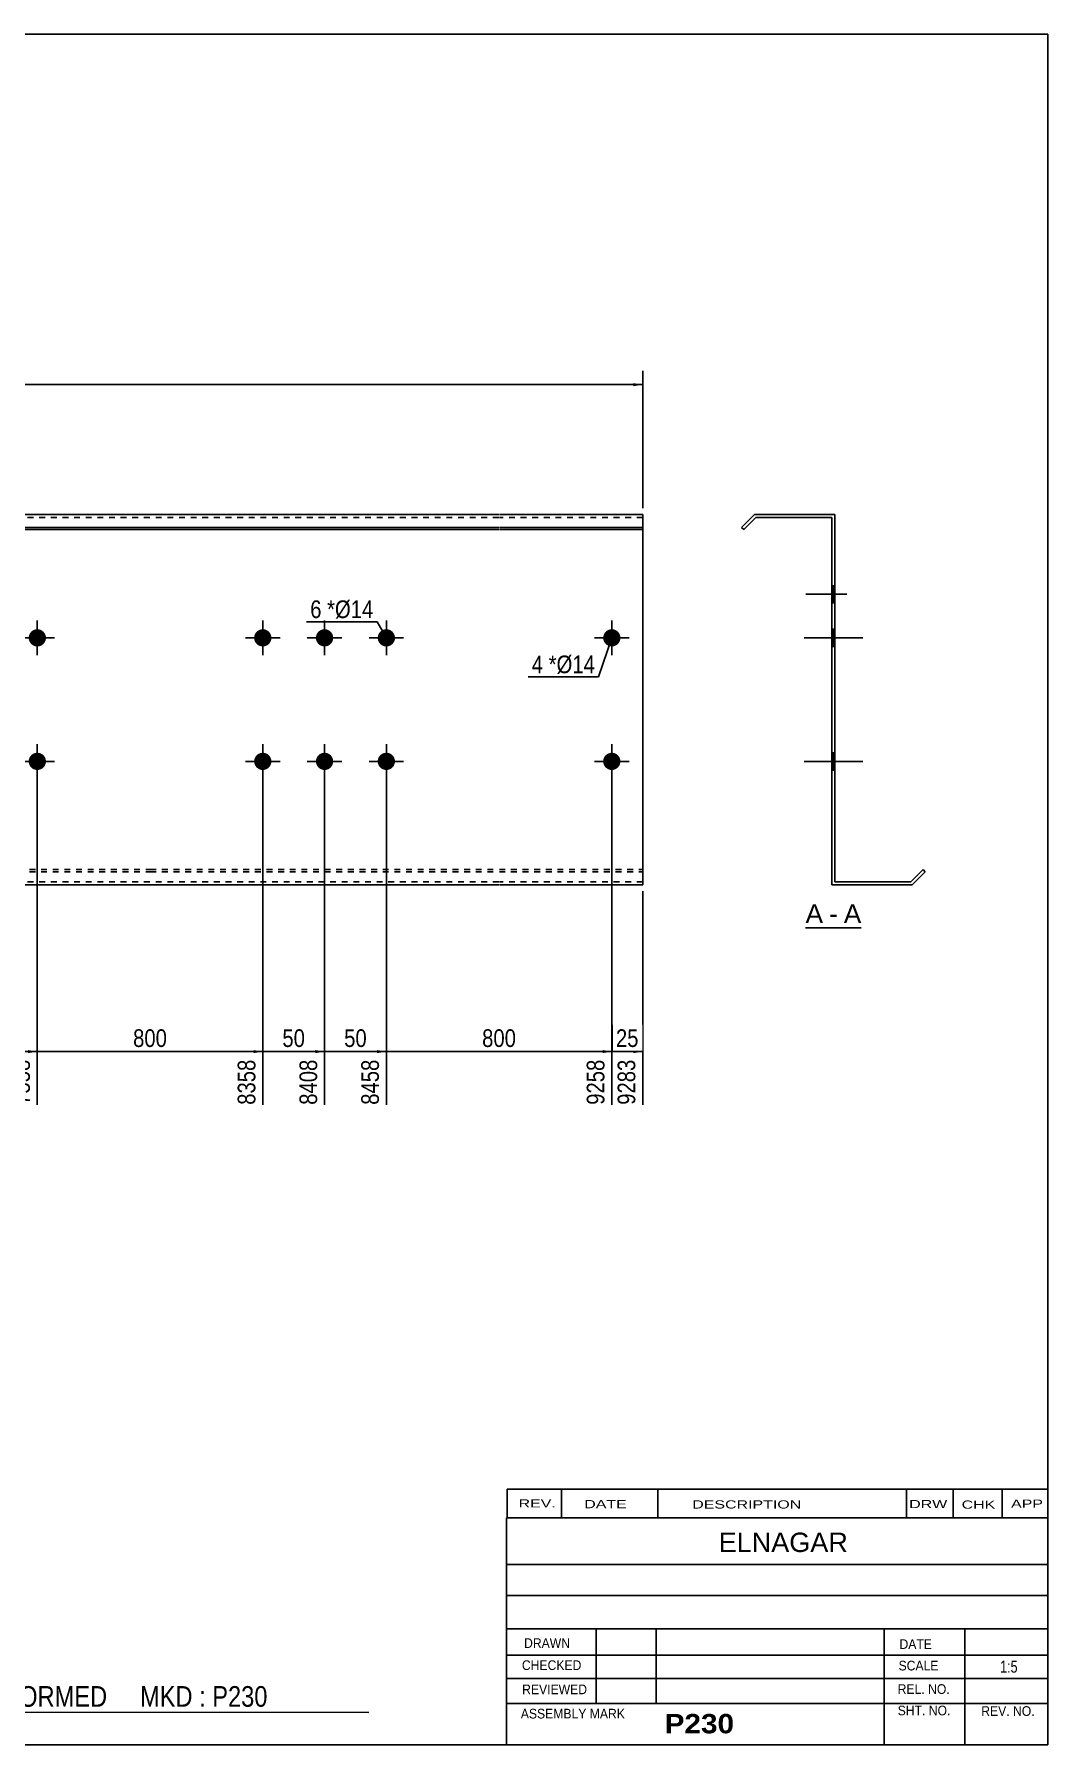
# Model space of a CAD drawing. Header units: millimetres. Extents: x -70 to 333, y -169 to 108.
# Drawn here: x 168.8 to 332.8, y -169.2 to 107.8 of the extents above; entities that cross this region are included whole.
import ezdxf

# ---------------------------------------------------------------- set-up
doc = ezdxf.new("R2010")
doc.units = ezdxf.units.MM
doc.linetypes.add('DXK_LINE_DOT1', pattern=[1.8814, 0.9407, -0.9407])
doc.styles.add('Arial', font='ARIAL.TTF', dxfattribs={"height": 0.2})
doc.styles.add('Arial Bold', font='ARIALBD.TTF', dxfattribs={"height": 0.2})
doc.styles.add('Arial Narrow', font='ARIALN.TTF', dxfattribs={"height": 0.2})

# ---------------------------------------------------------------- blocks, each defined once
blk = doc.blocks.new('Unknown-629083425-1698')
at = {"color": 5, "linetype": 'Continuous'}
for p, q in [((332.8, 107.75), (-67.2, 107.75)), ((-67.2, 107.75), (-67.2, -169.25)), ((332.8, -169.25), (332.8, 107.75)), ((-67.2, -169.25), (332.8, -169.25))]:
    blk.add_line(p, q, dxfattribs=at)
at = {"color": 174, "linetype": 'Continuous', "style": 'Arial'}
blk.add_text('Tekla structures', height=1.9102, rotation=90, dxfattribs=at).set_placement((-67.7, -168.75))
blk = doc.blocks.new('Unknown-629083425-12 - 1233')
at = {"color": 7, "linetype": 'Continuous'}
blk.add_line((293.59, -36.95), (302.62, -36.95), dxfattribs=at)
at = {"color": 0, "linetype": 'Continuous'}
blk.add_wipeout([(296.44, -36.2), (296.44, -33), (293.59, -33), (293.59, -36.2)], dxfattribs=at)
blk.add_wipeout([(298.82, -36.2), (298.82, -33), (297.4, -33), (297.4, -36.2)], dxfattribs=at)
at = {"color": 96, "linetype": 'Continuous', "style": 'Arial'}
blk.add_text('A', height=3.06, dxfattribs=at).set_placement((293.59, -36.2))
at = {"color": 0, "linetype": 'Continuous'}
blk.add_wipeout([(302.62, -36.2), (302.62, -33), (299.78, -33), (299.78, -36.2)], dxfattribs=at)
at = {"color": 96, "linetype": 'Continuous', "style": 'Arial'}
for s, p in [('A', (299.78, -36.2)), ('-', (297.4, -36.2))]:
    blk.add_text(s, height=3.06, dxfattribs=at).set_placement(p)
blk = doc.blocks.new('Bolt-629083425-1223 - 1203')
at = {"linetype": 'Continuous'}
for points in [[(167.86, 10, -1), (170.66, 10, -1)], [(260.84, 10, -1), (263.64, 10, -1)]]:
    blk.add_hatch(color=3, dxfattribs=at).paths.add_polyline_path(points)
at = {"color": 3, "linetype": 'Continuous'}
for p, q in [((169.26, 7.2), (169.26, 12.8)), ((262.24, 7.2), (262.24, 12.8)), ((172.06, 10), (166.46, 10)), ((265.04, 10), (259.44, 10))]:
    blk.add_line(p, q, dxfattribs=at)
blk = doc.blocks.new('Part-629083425-1218 - 1203')
at = {"color": 2, "linetype": 'Continuous'}
for p, q in [((0, -30), (0, 30)), ((16, 30), (0, 30)), ((0, 27.88), (16, 27.88)), ((72.49, 30), (16.1, 30)), ((16.1, 27.88), (72.49, 27.88)), ((116.07, 30), (72.59, 30)), ((72.59, 27.88), (116.07, 27.88)), ((150.97, 30), (116.17, 30)), ((116.17, 27.88), (150.97, 27.88)), ((187.45, 30), (151.07, 30)), ((151.07, 27.88), (187.45, 27.88)), ((243.94, 30), (187.55, 30)), ((187.55, 27.88), (243.94, 27.88)), ((267.24, 30), (244.04, 30)), ((244.04, 27.88), (267.24, 27.88)), ((267.24, 30), (267.24, -30)), ((0, 27.53), (16, 27.53)), ((16.1, 27.53), (72.49, 27.53)), ((72.59, 27.53), (116.07, 27.53)), ((116.17, 27.53), (150.97, 27.53)), ((151.07, 27.53), (187.45, 27.53)), ((187.55, 27.53), (243.94, 27.53)), ((244.04, 27.53), (267.24, 27.53)), ((16, -30), (0, -30)), ((72.49, -30), (16.1, -30)), ((116.07, -30), (72.59, -30)), ((150.97, -30), (116.17, -30)), ((187.45, -30), (151.07, -30)), ((243.94, -30), (187.55, -30)), ((267.24, -30), (244.04, -30))]:
    blk.add_line(p, q, dxfattribs=at)
at = {"color": 7, "linetype": 'DXK_LINE_DOT1'}
for p, q in [((16, 29.5), (0, 29.5)), ((72.49, 29.5), (16.1, 29.5)), ((116.07, 29.5), (72.59, 29.5)), ((150.97, 29.5), (116.17, 29.5)), ((187.45, 29.5), (151.07, 29.5)), ((243.94, 29.5), (187.55, 29.5)), ((267.24, 29.5), (244.04, 29.5)), ((0, -27.53), (16, -27.53)), ((16.1, -27.53), (72.49, -27.53)), ((72.59, -27.53), (116.07, -27.53)), ((116.17, -27.53), (150.97, -27.53)), ((151.07, -27.53), (187.45, -27.53)), ((187.55, -27.53), (243.94, -27.53)), ((244.04, -27.53), (267.24, -27.53)), ((0, -27.88), (16, -27.88)), ((16, -29.5), (0, -29.5)), ((16.1, -27.88), (72.49, -27.88)), ((72.49, -29.5), (16.1, -29.5)), ((72.59, -27.88), (116.07, -27.88)), ((116.07, -29.5), (72.59, -29.5)), ((116.17, -27.88), (150.97, -27.88)), ((150.97, -29.5), (116.17, -29.5)), ((151.07, -27.88), (187.45, -27.88)), ((187.45, -29.5), (151.07, -29.5)), ((187.55, -27.88), (243.94, -27.88)), ((243.94, -29.5), (187.55, -29.5)), ((244.04, -27.88), (267.24, -27.88)), ((267.24, -29.5), (244.04, -29.5))]:
    blk.add_line(p, q, dxfattribs=at)
blk = doc.blocks.new('Bolt-629083425-1221 - 1203')
at = {"linetype": 'Continuous'}
for points in [[(204.35, 10, -1), (207.15, 10, -1)], [(214.35, 10, -1), (217.15, 10, -1)], [(224.35, 10, -1), (227.15, 10, -1)], [(204.35, -10, -1), (207.15, -10, -1)], [(214.35, -10, -1), (217.15, -10, -1)], [(224.35, -10, -1), (227.15, -10, -1)]]:
    blk.add_hatch(color=3, dxfattribs=at).paths.add_polyline_path(points)
at = {"color": 3, "linetype": 'Continuous'}
for p, q in [((205.75, 7.2), (205.75, 12.8)), ((215.75, 7.2), (215.75, 12.8)), ((225.75, 7.2), (225.75, 12.8)), ((202.95, 10), (208.55, 10)), ((212.95, 10), (218.55, 10)), ((222.95, 10), (228.55, 10)), ((205.75, -12.8), (205.75, -7.2)), ((215.75, -12.8), (215.75, -7.2)), ((225.75, -12.8), (225.75, -7.2)), ((202.95, -10), (208.55, -10)), ((212.95, -10), (218.55, -10)), ((222.95, -10), (228.55, -10))]:
    blk.add_line(p, q, dxfattribs=at)
blk = doc.blocks.new('Bolt-629083425-1222 - 1203')
at = {"linetype": 'Continuous'}
for points in [[(167.86, -10, -1), (170.66, -10, -1)], [(260.84, -10, -1), (263.64, -10, -1)]]:
    blk.add_hatch(color=3, dxfattribs=at).paths.add_polyline_path(points)
at = {"color": 3, "linetype": 'Continuous'}
for p, q in [((169.26, -12.8), (169.26, -7.2)), ((262.24, -12.8), (262.24, -7.2)), ((172.06, -10), (166.46, -10)), ((265.04, -10), (259.44, -10))]:
    blk.add_line(p, q, dxfattribs=at)
blk = doc.blocks.new('Bolt-629083425-1240 - 1233')
at = {"linetype": 'Continuous'}
blk.add_hatch(color=3, dxfattribs=at).paths.add_polyline_path([(297.86, 11.4), (297.86, 8.6), (298.36, 8.6), (298.36, 11.4)])
blk.add_hatch(color=3, dxfattribs=at).paths.add_polyline_path([(297.86, 11.4), (297.86, 8.6), (298.36, 8.6), (298.36, 11.4)])
at = {"color": 3, "linetype": 'Continuous'}
for p, q in [((297.86, 11.4), (298.36, 11.4)), ((297.86, 11.4), (298.36, 11.4)), ((296.26, 10), (302.86, 10)), ((296.26, 10), (302.86, 10)), ((297.86, 8.6), (298.36, 8.6)), ((297.86, 8.6), (298.36, 8.6))]:
    blk.add_line(p, q, dxfattribs=at)
blk = doc.blocks.new('Part-629083425-1235 - 1233')
at = {"color": 2, "linetype": 'Continuous'}
for p, q in [((285.36, 30), (283.24, 27.88)), ((283.24, 27.88), (283.59, 27.53)), ((283.59, 27.53), (285.56, 29.5)), ((285.36, 30), (298.36, 30)), ((285.56, 29.5), (297.86, 29.5)), ((297.86, 29.5), (297.86, -30)), ((298.36, -29.5), (298.36, 30)), ((312.62, -27.53), (310.65, -29.5)), ((312.98, -27.88), (312.62, -27.53)), ((310.86, -30), (297.86, -30)), ((310.65, -29.5), (298.36, -29.5)), ((310.86, -30), (312.98, -27.88))]:
    blk.add_line(p, q, dxfattribs=at)
blk = doc.blocks.new('Bolt-629083425-1236 - 1233')
at = {"linetype": 'Continuous'}
for points in [[(297.86, 11.4), (297.86, 8.6), (298.36, 8.6), (298.36, 11.4)], [(297.86, 11.4), (297.86, 8.6), (298.36, 8.6), (298.36, 11.4)], [(297.86, 11.4), (297.86, 8.6), (298.36, 8.6), (298.36, 11.4)], [(297.86, -8.6), (297.86, -11.4), (298.36, -11.4), (298.36, -8.6)], [(297.86, -8.6), (297.86, -11.4), (298.36, -11.4), (298.36, -8.6)], [(297.86, -8.6), (297.86, -11.4), (298.36, -11.4), (298.36, -8.6)]]:
    blk.add_hatch(color=3, dxfattribs=at).paths.add_polyline_path(points)
at = {"color": 3, "linetype": 'Continuous'}
for p, q in [((298.36, 11.4), (297.86, 11.4)), ((298.36, 11.4), (297.86, 11.4)), ((298.36, 11.4), (297.86, 11.4)), ((300.96, 10), (293.36, 10)), ((300.96, 10), (293.36, 10)), ((300.96, 10), (293.36, 10)), ((298.36, 8.6), (297.86, 8.6)), ((298.36, 8.6), (297.86, 8.6)), ((298.36, 8.6), (297.86, 8.6)), ((300.96, -10), (293.36, -10)), ((300.96, -10), (293.36, -10)), ((300.96, -10), (293.36, -10)), ((298.36, -8.6), (297.86, -8.6)), ((298.36, -8.6), (297.86, -8.6)), ((298.36, -8.6), (297.86, -8.6)), ((298.36, -11.4), (297.86, -11.4)), ((298.36, -11.4), (297.86, -11.4)), ((298.36, -11.4), (297.86, -11.4))]:
    blk.add_line(p, q, dxfattribs=at)
blk = doc.blocks.new('Bolt-629083425-1237 - 1233')
at = {"linetype": 'Continuous'}
blk.add_hatch(color=3, dxfattribs=at).paths.add_polyline_path([(297.86, 18.45), (297.86, 15.65), (298.36, 15.65), (298.36, 18.45)])
at = {"color": 3, "linetype": 'Continuous'}
for p, q in [((300.26, 17.05), (293.66, 17.05)), ((298.36, 18.45), (297.86, 18.45)), ((298.36, 15.65), (297.86, 15.65))]:
    blk.add_line(p, q, dxfattribs=at)
blk = doc.blocks.new('Bolt-629083425-1238 - 1233')
at = {"linetype": 'Continuous'}
for points in [[(297.86, 11.4), (297.86, 8.6), (298.36, 8.6), (298.36, 11.4)], [(297.86, 11.4), (297.86, 8.6), (298.36, 8.6), (298.36, 11.4)], [(297.86, 11.4), (297.86, 8.6), (298.36, 8.6), (298.36, 11.4)], [(297.86, -8.6), (297.86, -11.4), (298.36, -11.4), (298.36, -8.6)], [(297.86, -8.6), (297.86, -11.4), (298.36, -11.4), (298.36, -8.6)], [(297.86, -8.6), (297.86, -11.4), (298.36, -11.4), (298.36, -8.6)]]:
    blk.add_hatch(color=3, dxfattribs=at).paths.add_polyline_path(points)
at = {"color": 3, "linetype": 'Continuous'}
for p, q in [((298.36, 11.4), (297.86, 11.4)), ((298.36, 11.4), (297.86, 11.4)), ((298.36, 11.4), (297.86, 11.4)), ((300.96, 10), (293.36, 10)), ((300.96, 10), (293.36, 10)), ((300.96, 10), (293.36, 10)), ((298.36, 8.6), (297.86, 8.6)), ((298.36, 8.6), (297.86, 8.6)), ((298.36, 8.6), (297.86, 8.6)), ((300.96, -10), (293.36, -10)), ((300.96, -10), (293.36, -10)), ((300.96, -10), (293.36, -10)), ((298.36, -8.6), (297.86, -8.6)), ((298.36, -8.6), (297.86, -8.6)), ((298.36, -8.6), (297.86, -8.6)), ((298.36, -11.4), (297.86, -11.4)), ((298.36, -11.4), (297.86, -11.4)), ((298.36, -11.4), (297.86, -11.4))]:
    blk.add_line(p, q, dxfattribs=at)
blk = doc.blocks.new('Bolt-629083425-1239 - 1233')
at = {"linetype": 'Continuous'}
blk.add_hatch(color=3, dxfattribs=at).paths.add_polyline_path([(297.86, -8.6), (297.86, -11.4), (298.36, -11.4), (298.36, -8.6)])
blk.add_hatch(color=3, dxfattribs=at).paths.add_polyline_path([(297.86, -8.6), (297.86, -11.4), (298.36, -11.4), (298.36, -8.6)])
at = {"color": 3, "linetype": 'Continuous'}
for p, q in [((296.26, -10), (302.86, -10)), ((296.26, -10), (302.86, -10)), ((297.86, -8.6), (298.36, -8.6)), ((297.86, -8.6), (298.36, -8.6)), ((297.86, -11.4), (298.36, -11.4)), ((297.86, -11.4), (298.36, -11.4))]:
    blk.add_line(p, q, dxfattribs=at)
blk = doc.blocks.new('Bolt-629083425-1241 - 1233')
at = {"linetype": 'Continuous'}
blk.add_hatch(color=3, dxfattribs=at).paths.add_polyline_path([(297.86, 11.4), (297.86, 8.6), (298.36, 8.6), (298.36, 11.4)])
at = {"color": 3, "linetype": 'Continuous'}
for p, q in [((298.36, 11.4), (297.86, 11.4)), ((300.26, 10), (293.66, 10)), ((298.36, 8.6), (297.86, 8.6))]:
    blk.add_line(p, q, dxfattribs=at)
blk = doc.blocks.new('Bolt-629083425-1242 - 1233')
at = {"linetype": 'Continuous'}
blk.add_hatch(color=3, dxfattribs=at).paths.add_polyline_path([(298.36, -11.4), (298.36, -8.6), (297.86, -8.6), (297.86, -11.4)])
at = {"color": 3, "linetype": 'Continuous'}
for p, q in [((298.36, -8.6), (297.86, -8.6)), ((299.96, -10), (297.86, -10)), ((298.36, -11.4), (297.86, -11.4))]:
    blk.add_line(p, q, dxfattribs=at)
blk = doc.blocks.new('Bolt-629083425-1243 - 1233')
at = {"linetype": 'Continuous'}
for points in [[(298.36, 8.6), (298.36, 11.4), (297.86, 11.4), (297.86, 8.6)], [(298.36, -11.4), (298.36, -8.6), (297.86, -8.6), (297.86, -11.4)]]:
    blk.add_hatch(color=3, dxfattribs=at).paths.add_polyline_path(points)
at = {"color": 3, "linetype": 'Continuous'}
for p, q in [((298.36, 11.4), (297.86, 11.4)), ((298.36, 10), (293.86, 10)), ((298.36, 8.6), (297.86, 8.6)), ((298.36, -10), (293.86, -10)), ((298.36, -8.6), (297.86, -8.6)), ((298.36, -11.4), (297.86, -11.4))]:
    blk.add_line(p, q, dxfattribs=at)
blk = doc.blocks.new('StraightDimension-629083425-1256 - 1203')
at = {"linetype": 'Continuous'}
blk.add_hatch(color=7, dxfattribs=at).paths.add_polyline_path([(265.74, -56.75), (267.24, -57), (265.74, -57.25)])
at = {"color": 7, "linetype": 'Continuous'}
for p, q in [((262.24, -11), (262.24, -65.61)), ((267.24, -31), (267.24, -65.61)), ((262.24, -57), (267.24, -57))]:
    blk.add_line(p, q, dxfattribs=at)
at = {"color": 0}
blk.add_wipeout([(267.16, -56.85), (267.16, -52.65), (262.31, -52.65), (262.31, -56.85)], dxfattribs=at)
at = {"color": 3, "style": 'Arial Narrow'}
blk.add_text('25', height=2.863, dxfattribs=at).set_placement((262.91, -56.25))
at = {"color": 0, "linetype": 'Continuous'}
blk.add_wipeout([(266.64, -57.7), (262.44, -57.7), (262.44, -66.21), (266.64, -66.21)], dxfattribs=at)
at = {"color": 3, "linetype": 'Continuous', "style": 'Arial Narrow'}
blk.add_text('9283', height=2.863, rotation=90.0002, dxfattribs=at).set_placement((266.04, -65.61))
blk = doc.blocks.new('StraightDimension-629083425-1257 - 1203')
at = {"linetype": 'Continuous'}
blk.add_hatch(color=7, dxfattribs=at).paths.add_polyline_path([(260.74, -56.75), (262.24, -57), (260.74, -57.25)])
at = {"color": 7, "linetype": 'Continuous'}
for p, q in [((225.75, -11), (225.75, -65.61)), ((262.24, -11), (262.24, -65.61)), ((225.75, -57), (262.24, -57))]:
    blk.add_line(p, q, dxfattribs=at)
at = {"color": 0}
blk.add_wipeout([(247.33, -56.85), (247.33, -52.65), (240.65, -52.65), (240.65, -56.85)], dxfattribs=at)
at = {"color": 0, "linetype": 'Continuous'}
blk.add_wipeout([(261.64, -57.7), (257.44, -57.7), (257.44, -66.21), (261.64, -66.21)], dxfattribs=at)
at = {"color": 3, "style": 'Arial Narrow'}
blk.add_text('800', height=2.863, dxfattribs=at).set_placement((241.25, -56.25))
at = {"color": 3, "linetype": 'Continuous', "style": 'Arial Narrow'}
blk.add_text('9258', height=2.863, rotation=90.0002, dxfattribs=at).set_placement((261.04, -65.61))
blk = doc.blocks.new('StraightDimension-629083425-1258 - 1203')
at = {"linetype": 'Continuous'}
blk.add_hatch(color=7, dxfattribs=at).paths.add_polyline_path([(224.25, -56.75), (225.75, -57), (224.25, -57.25)])
at = {"color": 7, "linetype": 'Continuous'}
for p, q in [((215.75, -11), (215.75, -65.61)), ((225.75, -11), (225.75, -65.61)), ((215.75, -57), (225.75, -57))]:
    blk.add_line(p, q, dxfattribs=at)
at = {"color": 0}
blk.add_wipeout([(223.18, -56.85), (223.18, -52.65), (218.32, -52.65), (218.32, -56.85)], dxfattribs=at)
at = {"color": 3, "style": 'Arial Narrow'}
blk.add_text('50', height=2.863, dxfattribs=at).set_placement((218.92, -56.25))
at = {"color": 0, "linetype": 'Continuous'}
blk.add_wipeout([(225.15, -57.7), (220.95, -57.7), (220.95, -66.21), (225.15, -66.21)], dxfattribs=at)
at = {"color": 3, "linetype": 'Continuous', "style": 'Arial Narrow'}
blk.add_text('8458', height=2.863, rotation=90.0002, dxfattribs=at).set_placement((224.55, -65.61))
blk = doc.blocks.new('StraightDimension-629083425-1259 - 1203')
at = {"linetype": 'Continuous'}
blk.add_hatch(color=7, dxfattribs=at).paths.add_polyline_path([(214.25, -56.75), (215.75, -57), (214.25, -57.25)])
at = {"color": 7, "linetype": 'Continuous'}
for p, q in [((205.75, -11), (205.75, -65.61)), ((215.75, -11), (215.75, -65.61)), ((205.75, -57), (215.75, -57))]:
    blk.add_line(p, q, dxfattribs=at)
at = {"color": 0}
blk.add_wipeout([(213.18, -56.85), (213.18, -52.65), (208.32, -52.65), (208.32, -56.85)], dxfattribs=at)
at = {"color": 3, "style": 'Arial Narrow'}
blk.add_text('50', height=2.863, dxfattribs=at).set_placement((208.92, -56.25))
at = {"color": 0, "linetype": 'Continuous'}
blk.add_wipeout([(215.15, -57.7), (210.95, -57.7), (210.95, -66.21), (215.15, -66.21)], dxfattribs=at)
at = {"color": 3, "linetype": 'Continuous', "style": 'Arial Narrow'}
blk.add_text('8408', height=2.863, rotation=90.0002, dxfattribs=at).set_placement((214.55, -65.61))
blk = doc.blocks.new('StraightDimension-629083425-1260 - 1203')
at = {"linetype": 'Continuous'}
blk.add_hatch(color=7, dxfattribs=at).paths.add_polyline_path([(204.25, -56.75), (205.75, -57), (204.25, -57.25)])
at = {"color": 7, "linetype": 'Continuous'}
for p, q in [((169.26, -11), (169.26, -65.61)), ((205.75, -11), (205.75, -65.61)), ((169.26, -57), (205.75, -57))]:
    blk.add_line(p, q, dxfattribs=at)
at = {"color": 0}
blk.add_wipeout([(190.85, -56.85), (190.85, -52.65), (184.16, -52.65), (184.16, -56.85)], dxfattribs=at)
at = {"color": 0, "linetype": 'Continuous'}
blk.add_wipeout([(205.15, -57.7), (200.95, -57.7), (200.95, -66.21), (205.15, -66.21)], dxfattribs=at)
at = {"color": 3, "style": 'Arial Narrow'}
blk.add_text('800', height=2.863, dxfattribs=at).set_placement((184.76, -56.25))
at = {"color": 3, "linetype": 'Continuous', "style": 'Arial Narrow'}
blk.add_text('8358', height=2.863, rotation=90.0002, dxfattribs=at).set_placement((204.55, -65.61))
blk = doc.blocks.new('StraightDimension-629083425-1261 - 1203')
at = {"linetype": 'Continuous'}
blk.add_hatch(color=7, dxfattribs=at).paths.add_polyline_path([(167.76, -56.75), (169.26, -57), (167.76, -57.25)])
at = {"color": 7, "linetype": 'Continuous'}
for p, q in [((133.57, -11), (133.57, -65.61)), ((169.26, -11), (169.26, -65.61)), ((133.57, -57), (169.26, -57))]:
    blk.add_line(p, q, dxfattribs=at)
at = {"color": 0}
blk.add_wipeout([(155.67, -56.85), (155.67, -52.65), (147.16, -52.65), (147.16, -56.85)], dxfattribs=at)
at = {"color": 0, "linetype": 'Continuous'}
blk.add_wipeout([(168.66, -57.7), (164.46, -57.7), (164.46, -66.21), (168.66, -66.21)], dxfattribs=at)
at = {"color": 3, "style": 'Arial Narrow'}
blk.add_text('2746', height=2.863, dxfattribs=at).set_placement((147.76, -56.25))
at = {"color": 3, "linetype": 'Continuous', "style": 'Arial Narrow'}
blk.add_text('7558', height=2.863, rotation=90.0002, dxfattribs=at).set_placement((168.06, -65.61))
blk = doc.blocks.new('StraightDimension-629083425-1341 - 1203')
at = {"linetype": 'Continuous'}
for points in [[(1.5, 50.75), (0, 51), (1.5, 51.25)], [(265.74, 51.25), (267.24, 51), (265.74, 50.75)]]:
    blk.add_hatch(color=7, dxfattribs=at).paths.add_polyline_path(points)
at = {"color": 7, "linetype": 'Continuous'}
for p, q in [((0, 31), (0, 53.25)), ((267.24, 31), (267.24, 53.25)), ((0, 51), (267.24, 51))]:
    blk.add_line(p, q, dxfattribs=at)
at = {"color": 0}
blk.add_wipeout([(137.87, 51.15), (137.87, 55.35), (129.36, 55.35), (129.36, 51.15)], dxfattribs=at)
at = {"color": 3, "style": 'Arial Narrow'}
blk.add_text('9283', height=2.863, dxfattribs=at).set_placement((129.96, 51.75))
blk = doc.blocks.new('CBS_CALLOFF-629083425-1724')
at = {"color": 7, "linetype": 'Continuous'}
blk.add_line((106.68, -163.98), (222.91, -164), dxfattribs=at)
at = {"color": 3, "linetype": 'Continuous', "style": 'Arial Narrow'}
blk.add_text('QTY= 1 Nos.      COLD FORMED     MKD : P230', height=3.3405, dxfattribs=at).set_placement((123.68, -163.09))
blk = doc.blocks.new('CBS_NAME_BLOG-629083425-1725')
at = {"color": 7, "linetype": 'Continuous'}
for p, q in [((245.21, -132.5), (332.73, -132.5)), ((245.21, -169.21), (245.21, -132.5)), ((245.21, -140.04), (332.73, -140.04)), ((245.28, -145.09), (332.8, -145.09)), ((245.21, -150.46), (332.73, -150.46)), ((259.73, -162.57), (259.73, -150.47)), ((269.42, -162.54), (269.42, -150.47)), ((306.33, -169.21), (306.33, -150.48)), ((319.38, -169.21), (319.38, -150.47)), ((245.22, -154.76), (332.8, -154.74)), ((245.21, -158.51), (332.73, -158.51)), ((245.21, -162.55), (332.73, -162.55)), ((245.21, -169.25), (332.8, -169.25))]:
    blk.add_line(p, q, dxfattribs=at)
at = {"color": 3, "linetype": 'Continuous', "style": 'Arial'}
blk.add_text('ELNAGAR', height=3.133, dxfattribs=at).set_placement((279.53, -138.03))
at = {"color": 3, "linetype": 'Continuous'}
for s, height, style, width, p in [('DRAWN', 1.566, 'Arial', 0.9, (248.04, -153.57)), ('DATE', 1.566, 'Arial', 0.9, (308.8, -153.73)), ('CHECKED', 1.566, 'Arial', 0.9, (247.69, -157.14)), ('SCALE', 1.566, 'Arial', 0.9, (308.65, -157.21)), ('1:5', 1.957, 'Arial Narrow', 0.9, (325.1, -157.57)), ('REVIEWED', 1.566, 'Arial', 0.9, (247.73, -161.06)), ('REL. NO.', 1.566, 'Arial', 0.9, (308.51, -161.01)), ('ASSEMBLY MARK', 1.5663, 'Arial', 0.9, (247.51, -164.99)), ('SHT. NO.', 1.566, 'Arial', 0.9, (308.51, -164.48)), ('REV. NO.', 1.566, 'Arial', 0.9, (322.03, -164.57)), ('P230', 3.131, 'Arial Bold', 1.1, (270.79, -167.39))]:
    blk.add_text(s, height=height, dxfattribs=dict(at, style=style, width=width)).set_placement(p)
blk = doc.blocks.new('CBS_REVISION-629083425-1726')
at = {"color": 7, "linetype": 'Continuous'}
for p, q in [((245.29, -127.87), (332.79, -127.87)), ((245.29, -127.87), (245.29, -132.5)), ((254.09, -127.87), (254.09, -132.5)), ((269.68, -127.87), (269.68, -132.44)), ((309.94, -127.87), (309.94, -132.5)), ((317.48, -127.87), (317.48, -132.5)), ((325.43, -127.87), (325.43, -132.5)), ((245.29, -132.5), (332.79, -132.5))]:
    blk.add_line(p, q, dxfattribs=at)
at = {"color": 7, "style": 'Arial Narrow', "width": 1.7}
for s, height, p in [('REV.', 1.326, (247.15, -130.82)), ('DATE', 1.326, (257.78, -130.94)), ('DESCRIPTION', 1.3257, (275.26, -130.99)), ('DRW', 1.326, (310.37, -130.93)), ('CHK', 1.326, (318.86, -131.02)), ('APP', 1.326, (326.86, -130.87))]:
    blk.add_text(s, height=height, dxfattribs=at).set_placement(p)
blk = doc.blocks.new('MarkSet-629083425-1360 - 1203')
at = {"color": 0}
blk.add_wipeout([(251.12, 4.28), (251.12, 7.28), (249.29, 7.28), (249.29, 4.28)], dxfattribs=at)
blk.add_wipeout([(251.12, 4.28), (251.12, 7.28), (249.29, 7.28), (249.29, 4.28)], dxfattribs=at)
blk.add_wipeout([(253.3, 4.28), (253.3, 7.28), (252.02, 7.28), (252.02, 4.28)], dxfattribs=at)
blk.add_wipeout([(253.3, 4.28), (253.3, 7.28), (252.02, 7.28), (252.02, 4.28)], dxfattribs=at)
at = {"color": 3, "style": 'Arial Narrow'}
blk.add_text('4', height=2.86, dxfattribs=at).set_placement((249.29, 4.28))
at = {"color": 0}
blk.add_wipeout([(259.51, 4.28), (259.51, 7.28), (253.3, 7.28), (253.3, 4.28)], dxfattribs=at)
blk.add_wipeout([(259.51, 4.28), (259.51, 7.28), (253.3, 7.28), (253.3, 4.28)], dxfattribs=at)
at = {"color": 7, "linetype": 'Continuous'}
for p in [(262.24, 10), (248.69, 3.68)]:
    blk.add_line(p, (260.11, 3.68), dxfattribs=at)
at = {"color": 3, "style": 'Arial Narrow'}
for s, height, p in [('*', 2.86, (252.02, 4.28)), ('Ø14', 2.863, (253.3, 4.28))]:
    blk.add_text(s, height=height, dxfattribs=at).set_placement(p)
blk = doc.blocks.new('Mark-629083425-1364 - 1203')
at = {"color": 0}
blk.add_wipeout([(215.26, 13.2), (215.26, 16.2), (213.43, 16.2), (213.43, 13.2)], dxfattribs=at)
blk.add_wipeout([(215.26, 13.2), (215.26, 16.2), (213.43, 16.2), (213.43, 13.2)], dxfattribs=at)
blk.add_wipeout([(217.43, 13.2), (217.43, 16.2), (216.16, 16.2), (216.16, 13.2)], dxfattribs=at)
blk.add_wipeout([(217.43, 13.2), (217.43, 16.2), (216.16, 16.2), (216.16, 13.2)], dxfattribs=at)
at = {"color": 3, "style": 'Arial Narrow'}
blk.add_text('6', height=2.86, dxfattribs=at).set_placement((213.43, 13.2))
at = {"color": 0}
blk.add_wipeout([(223.65, 13.2), (223.65, 16.2), (217.43, 16.2), (217.43, 13.2)], dxfattribs=at)
blk.add_wipeout([(223.65, 13.2), (223.65, 16.2), (217.43, 16.2), (217.43, 13.2)], dxfattribs=at)
at = {"color": 7, "linetype": 'Continuous'}
for p in [(212.83, 12.6), (225.75, 10)]:
    blk.add_line(p, (224.25, 12.6), dxfattribs=at)
at = {"color": 3, "style": 'Arial Narrow'}
for s, height, p in [('*', 2.86, (216.16, 13.2)), ('Ø14', 2.863, (217.43, 13.2))]:
    blk.add_text(s, height=height, dxfattribs=at).set_placement(p)

msp = doc.modelspace()

# ---------------------------------------------------------------- block references
for name in ['Unknown-629083425-1698', 'Part-629083425-1218 - 1203', 'Part-629083425-1235 - 1233', 'Bolt-629083425-1237 - 1233', 'Bolt-629083425-1223 - 1203', 'Bolt-629083425-1221 - 1203', 'Bolt-629083425-1236 - 1233', 'Bolt-629083425-1238 - 1233', 'Bolt-629083425-1241 - 1233', 'Bolt-629083425-1243 - 1233', 'Bolt-629083425-1240 - 1233', 'Bolt-629083425-1222 - 1203', 'Bolt-629083425-1239 - 1233', 'Bolt-629083425-1242 - 1233', 'CBS_REVISION-629083425-1726', 'CBS_NAME_BLOG-629083425-1725', 'CBS_CALLOFF-629083425-1724']:
    msp.add_blockref(name, (0, 0))

# ---------------------------------------------------------------- next in the draw order: block references
for name in ['StraightDimension-629083425-1341 - 1203', 'Mark-629083425-1364 - 1203', 'MarkSet-629083425-1360 - 1203', 'StraightDimension-629083425-1256 - 1203', 'Unknown-629083425-12 - 1233']:
    msp.add_blockref(name, (0, 0))

# ---------------------------------------------------------------- next in the draw order: block references
msp.add_blockref('StraightDimension-629083425-1257 - 1203', (0, 0))

# ---------------------------------------------------------------- next in the draw order: block references
msp.add_blockref('StraightDimension-629083425-1258 - 1203', (0, 0))

# ---------------------------------------------------------------- next in the draw order: block references
msp.add_blockref('StraightDimension-629083425-1259 - 1203', (0, 0))

# ---------------------------------------------------------------- next in the draw order: block references
msp.add_blockref('StraightDimension-629083425-1260 - 1203', (0, 0))

# ---------------------------------------------------------------- next in the draw order: block references
msp.add_blockref('StraightDimension-629083425-1261 - 1203', (0, 0))

doc.saveas('drawing.dxf')
